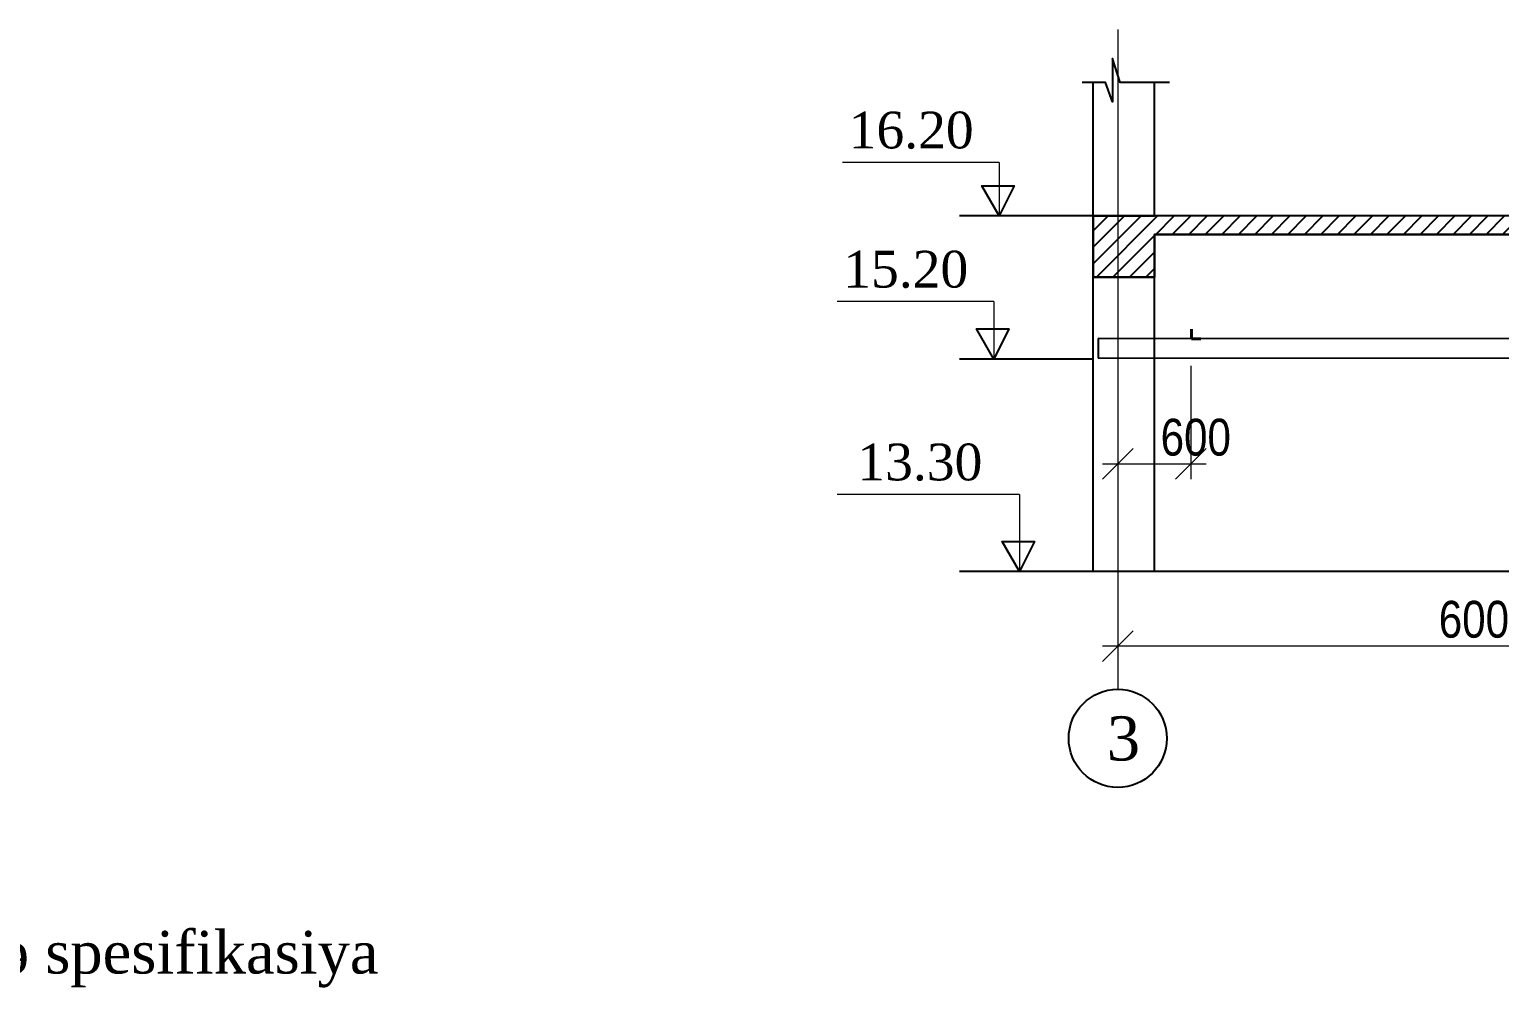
# Model space of a CAD drawing. Header units: millimetres. Extents: x -149347 to 251215, y -2929184 to -2541447.
# Drawn here: x 211590 to 223581, y -2601147 to -2593333 of the extents above; entities that cross this region are included whole.
import ezdxf

# ---------------------------------------------------------------- set-up
doc = ezdxf.new("R2010")
doc.units = ezdxf.units.MM
doc.linetypes.add('DASHDOT', pattern=[25.4, 12.7, -6.35, 0, -6.35])
doc.linetypes.add('осевая', pattern=[50.8, 31.75, -6.35, 6.35, -6.35])
doc.layers.add('оси', color=65, linetype='осевая', lineweight=9)
doc.styles.add('RomanS', font='times.ttf', dxfattribs={"height": 300})
doc.styles.get("Standard").update_dxf_attribs({"font": 'times.ttf'})
doc.styles.add('style1', font='A3TI(LA).TTF', dxfattribs={"height": 400})
doc.styles.add('style6', font='ARIALN.TTF', dxfattribs={"height": 300})
doc.dimstyles.new('DIM_100', dxfattribs={"dimscale": 100, "dimtxt": 250, "dimasz": 2.5, "dimexe": 1.25, "dimexo": 0.625, "dimtad": 1, "dimdec": 0, "dimtxsty": 'style1', "dimblk": 'OBLIQUE', "dimcen": 2.5, "dimdle": 1.25, "dimclrd": 251, "dimclre": 251, "dimaunit": 1, "dimadec": 3, "dimazin": 0, "dimtfac": 1, "dimtdec": 0, "dimtmove": 1, "dimatfit": 3, "dimfxl": 1.25, "dimlwd": 5, "dimlwe": 5, "dimarcsym": 0})

# ---------------------------------------------------------------- blocks, each defined once
blk = doc.blocks.new('_Oblique')
at = {"color": 0, "linetype": 'ByBlock', "lineweight": -2}
blk.add_line((-0.5, -0.5), (0.5, 0.5), dxfattribs=at)
blk = doc.blocks.new('*D1091')
at = {"color": 251, "lineweight": 5, "ltscale": 50, "transparency": 16777216}
for p, q in [((220467, -2597780), (220467, -2598486)), ((226467, -2597977), (226467, -2598486))]:
    blk.add_line(p, q, dxfattribs=at)
at = {"color": 251, "linetype": 'ByBlock', "lineweight": 5, "ltscale": 50, "transparency": 16777216}
blk.add_line((226592, -2598361), (220342, -2598361), dxfattribs=at)
at = {"layer": 'Defpoints', "color": 0, "lineweight": 15, "ltscale": 50, "transparency": 16777216}
for p in [(220467, -2597717), (226467, -2597915), (220467, -2598361)]:
    blk.add_point(p, dxfattribs=at)
at = {"color": 251, "lineweight": 5, "ltscale": 50, "transparency": 16777216, "xscale": 250, "yscale": 250, "zscale": 250, "rotation": 180}
blk.add_blockref('_Oblique', (220467, -2598361), dxfattribs=at)
at = {"color": 251, "lineweight": 5, "ltscale": 50, "transparency": 16777216, "xscale": 250, "yscale": 250, "zscale": 250}
blk.add_blockref('_Oblique', (226467, -2598361), dxfattribs=at)
at = {"color": 0, "lineweight": 15, "ltscale": 50, "transparency": 16777216, "insert": (223467, -2598145), "char_height": 300, "attachment_point": 5, "style": 'style6'}
blk.add_mtext('6000', dxfattribs=at)
blk = doc.blocks.new('*D1093')
at = {"color": 251, "lineweight": 5, "ltscale": 50, "transparency": 16777216}
for p, q in [((220467, -2596077), (220467, -2597001)), ((221063, -2596077), (221063, -2597001))]:
    blk.add_line(p, q, dxfattribs=at)
at = {"color": 251, "linetype": 'ByBlock', "lineweight": 5, "ltscale": 50, "transparency": 16777216}
blk.add_line((220342, -2596876), (221188, -2596876), dxfattribs=at)
at = {"layer": 'Defpoints', "color": 0, "lineweight": 15, "ltscale": 50, "transparency": 16777216}
for p in [(220467, -2596015), (221063, -2596015), (221063, -2596876)]:
    blk.add_point(p, dxfattribs=at)
at = {"color": 251, "lineweight": 5, "ltscale": 50, "transparency": 16777216, "xscale": 250, "yscale": 250, "zscale": 250, "rotation": 180}
blk.add_blockref('_Oblique', (220467, -2596876), dxfattribs=at)
at = {"color": 251, "lineweight": 5, "ltscale": 50, "transparency": 16777216, "xscale": 250, "yscale": 250, "zscale": 250}
blk.add_blockref('_Oblique', (221063, -2596876), dxfattribs=at)
at = {"color": 0, "lineweight": 15, "ltscale": 50, "transparency": 16777216, "insert": (221103, -2596660), "char_height": 300, "attachment_point": 5, "style": 'style6'}
blk.add_mtext('600', dxfattribs=at)

msp = doc.modelspace()

# ---------------------------------------------------------------- hatches: boundary and pattern name
h = msp.add_hatch()
h.set_pattern_fill('ANSI31', color=0, scale=30, style=0)
h.set_pattern_definition([(45, (141162.08, -3406868.76), (-67.351921, 67.351921), [])])
h.paths.add_polyline_path([(226166.98262, -2595004.0032), (226166.98262, -2595354.0032), (226666.98262, -2595354.0032), (226666.98262, -2594854.0032), (220266.98262, -2594854.0032), (220266.98262, -2595354.0032), (220766.98262, -2595354.0032), (220766.98262, -2595004.0032)])

# ---------------------------------------------------------------- linework, layer by layer
at = {"color": 0, "ltscale": 15}
for p, q in [((220266.98262, -2597754.0032), (220266.98262, -2593764.44511)), ((220766.98262, -2594854.0032), (220766.98262, -2593764.44511)), ((220766.98262, -2597754.0032), (220766.98262, -2595004.0032))]:
    msp.add_line(p, q, dxfattribs=at)
at = {"lineweight": 15, "ltscale": 1500}
for p, q in [((219499.68103, -2594417.47614), (218221.99361, -2594417.47614)), ((219499.68103, -2594417.47614), (219499.68103, -2594854.0032)), ((219455.50038, -2595552.25139), (218177.81297, -2595552.25139)), ((219455.50038, -2595552.25139), (219455.50038, -2596021.13854)), ((219664.37863, -2597124.5032), (218177.81297, -2597124.5032)), ((219664.37863, -2597124.5032), (219664.37863, -2597754.0032))]:
    msp.add_line(p, q, dxfattribs=at)
at = {"color": 0}
for p, q in [((226166.98262, -2594854.0032), (219176.1647, -2594854.0032)), ((220266.98262, -2594854.0032), (220766.98262, -2594854.0032)), ((220266.98262, -2595354.0032), (220266.98262, -2594854.0032)), ((226166.98262, -2595004.0032), (220766.98262, -2595004.0032)), ((220766.98262, -2595004.0032), (220766.98262, -2595354.0032)), ((220766.98262, -2595354.0032), (220266.98262, -2595354.0032)), ((226626.98262, -2595856.6867), (220306.98262, -2595854.5022)), ((220306.98262, -2595854.5022), (220306.98262, -2596014.5022)), ((220266.98262, -2596021.13854), (219176.1647, -2596021.13854)), ((226626.98262, -2596016.6867), (220306.98262, -2596014.5022)), ((227168.63697, -2597754.0032), (219176.1647, -2597754.0032))]:
    msp.add_line(p, q, dxfattribs=at)
at = {"color": 0, "lineweight": 40}
for p, q in [((221066.98262, -2595776.97794), (221066.98262, -2595854.7649)), ((221066.98262, -2595854.7649), (221144.76958, -2595854.7649))]:
    msp.add_line(p, q, dxfattribs=at)
at = {"color": 0}
for points in [[(220889.18224, -2593764.44511), (220486.03386, -2593764.44511), (220423.77122, -2593571.23395), (220423.77122, -2593923.69623), (220366.31857, -2593764.44511), (220175.52232, -2593764.44511)], [(219499.68103, -2594854.0032), (219358.14263, -2594608.00945), (219622.33576, -2594608.00945), (219499.68103, -2594854.0032)], [(226166.98262, -2595004.0032), (226166.98262, -2595354.0032), (226666.98262, -2595354.0032), (226666.98262, -2594854.0032), (220266.98262, -2594854.0032), (220266.98262, -2595354.0032), (220766.98262, -2595354.0032), (220766.98262, -2595004.0032), (226166.98262, -2595004.0032)], [(219455.50038, -2596021.13854), (219313.96199, -2595775.1448), (219578.15511, -2595775.1448), (219455.50038, -2596021.13854)], [(219664.37863, -2597754.0032), (219522.84023, -2597508.00945), (219787.03336, -2597508.00945), (219664.37863, -2597754.0032)]]:
    msp.add_lwpolyline(points, dxfattribs=at)
msp.add_circle((220466.98262, -2599114.11308), 400, dxfattribs=at)
at = {"layer": 'оси', "color": 0, "linetype": 'DASHDOT', "ltscale": 500}
msp.add_line((220466.98262, -2593332.62515), (220466.98262, -2598714.11308), dxfattribs=at)

# ---------------------------------------------------------------- texts
at = {"lineweight": 15, "ltscale": 1500, "char_height": 300, "width": 2809.7222222, "attachment_point": 3}
for s, insert in [('16.20', (219291.69618, -2594003.19559)), ('15.20', (219247.51554, -2595137.97084)), ('13.30', (219362.53654, -2596710.22264))]:
    msp.add_mtext(s, dxfattribs=dict(at, insert=insert))
at = {"color": 0, "insert": (220377.32436, -2599299.70407), "char_height": 360, "attachment_point": 7}
msp.add_mtext_dynamic_manual_height_columns('3', width=1224.3844735, gutter_width=1, heights=[0], dxfattribs=at)
at = {"color": 0, "insert": (203039.61103, -2600683.43743), "char_height": 348.3599928, "width": 13515.1857929, "attachment_point": 1, "style": 'RomanS'}
msp.add_mtext('{\\fTimes New Roman|b0|i0|c238|p18;0.25 tonluq monorels yolu elementlərinə spesifikasiya}', dxfattribs=at)

# ---------------------------------------------------------------- dimensions: what is measured, and where the dimension line sits
at = {"color": 231, "lineweight": 15, "ltscale": 50}
dim = msp.add_linear_dim(base=(221063.1948, -2596875.71742), p1=(220466.98262, -2596014.55751), p2=(221063.1948, -2596014.76359), angle=180, text='600', dimstyle='DIM_100', override={"dimtxsty": 'style6'}, dxfattribs=at)
dim.commit()
dim.dimension.update_dxf_attribs({"geometry": '*D1093', "text_midpoint": (221102.64667, -2596875.71742), "dimtype": 160})
dim = msp.add_linear_dim(base=(220466.98262, -2598360.87051), p1=(226466.98262, -2597914.8776), p2=(220466.98262, -2597717.39733), dimstyle='DIM_100', override={"dimtxsty": 'style6'}, dxfattribs=at)
dim.commit()
dim.dimension.update_dxf_attribs({"geometry": '*D1091', "text_midpoint": (223466.98262, -2598145.19862)})

doc.saveas('drawing.dxf')
